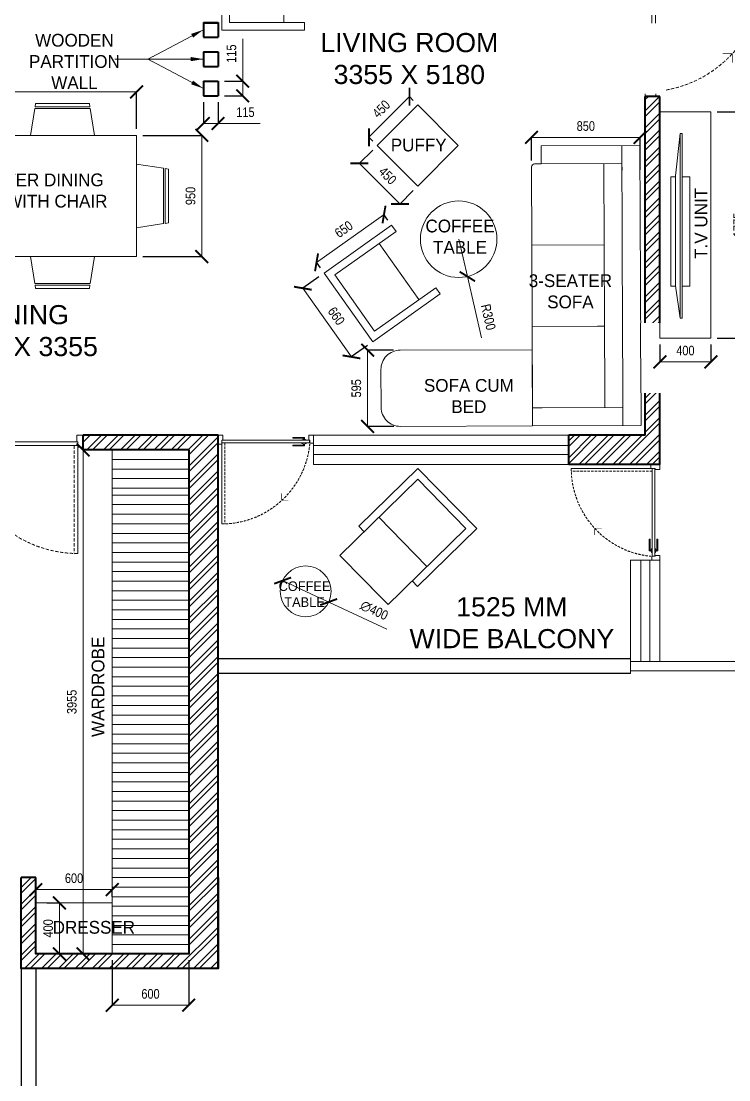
# Model space of a CAD drawing. Header units: millimetres. Extents: x 997936 to 1027636, y 1268519 to 1294901.
# Drawn here: x 1007222 to 1012776, y 1277362 to 1285665 of the extents above; entities that cross this region are included whole.
import ezdxf

# ---------------------------------------------------------------- set-up
doc = ezdxf.new("R2010")
doc.units = ezdxf.units.MM
doc.header["$LTSCALE"] = 500
doc.header["$MEASUREMENT"] = 0
doc.header["$PDMODE"] = 34
doc.header["$PDSIZE"] = 100
doc.linetypes.add('DASHED2', pattern=[0.375, 0.25, -0.125])
for name, color, linetype, lineweight in [('A-Furn', 253, 'Continuous', 0), ('BOUNDARY WALL', 1, 'Continuous', 25), ('dimemsions', 5, 'Continuous', 15), ('DIMENSION', 7, 'Continuous', 0), ('door', 22, 'Continuous', 15), ('HATCH', 255, 'Continuous', 0), ("HATCH'", 252, 'Continuous', 5), ('PL', 221, 'Continuous', 40), ('W-wall', 1, 'Continuous', 40), ('WALLS', 1, 'Continuous', 40), ('window', 150, 'Continuous', 9)]:
    doc.layers.add(name, color=color, linetype=linetype, lineweight=lineweight)
doc.layers.add('grid text', color=7, linetype='Continuous', lineweight=18, true_color=0x000000)
doc.styles.get("Standard").update_dxf_attribs({"font": 'ARIALN.TTF', "height": 75})
doc.dimstyles.new('for electrical conduit', dxfattribs={"dimtxt": 175, "dimasz": 80, "dimexe": 1.25, "dimexo": 50, "dimgap": 50, "dimtad": 1, "dimdec": 0, "dimrnd": 5, "dimtxsty": 'Standard', "dimblk": 'ARCHTICK', "dimcen": 2.5, "dimclrd": 256, "dimadec": 0, "dimazin": 0, "dimtfac": 1, "dimtdec": 0, "dimtmove": 0, "dimatfit": 3, "dimfxl": 0, "dimlwd": -1, "dimarcsym": 0})
pattern_1 = [(45, (-73182.42, 76093.13), (-66.291261, 66.291261), []), (45, (-73138.22, 76093.13), (-66.291261, 66.291261), [])]

# ---------------------------------------------------------------- blocks, each defined once
blk = doc.blocks.new('D-1000')
at = {"color": 8, "linetype": 'DASHED2', "ltscale": 0.2}
for p, q in [((50.5, 899.6), (50.5, 69.9)), ((78.1, 899.6), (78.1, 69.9)), ((868.5, 927.2), (868.5, 932)), ((868.5, 899.6), (868.5, 894.7)), ((885.9, 938.2), (885.9, 947.8)), ((895.4, 938.2), (895.4, 957.4)), ((913, 927.2), (913, 932)), ((913, 899.6), (913, 894.7)), ((50.5, 879.6), (50.5, 69.9)), ((885.9, 888.6), (885.9, 878.9)), ((895.4, 888.6), (895.4, 869.4))]:
    blk.add_line(p, q, dxfattribs=at)
at = {"color": 8, "linetype": 'Continuous', "ltscale": 0.2}
for p, q in [((895.4, 957.4), (775.9, 957.4)), ((775.9, 957.4), (775.9, 947.8)), ((885.9, 947.8), (775.9, 947.8)), ((885.9, 878.9), (775.9, 878.9)), ((775.9, 869.4), (775.9, 878.9)), ((895.4, 869.4), (775.9, 869.4))]:
    blk.add_line(p, q, dxfattribs=at)
blk.add_lwpolyline([(50.5, 927.2), (949.5, 927.2), (949.5, 899.6), (50.5, 899.6)], close=True, dxfattribs=at)
for centre, start, end in [((890.7, 896.7), 57.82034, 122.17966), ((890.7, 930.1), 237.82034, 302.17966)]:
    blk.add_arc(centre, 41.8, start, end, dxfattribs=at)
at = {"color": 8, "linetype": 'DASHED2', "ltscale": 0.2}
blk.add_arc((47.4, 977.4), 907.6, 270.19588, 354.31871, dxfattribs=at)
at = {"layer": 'door', "linetype": 'Continuous', "ltscale": 0.15}
for p, q in [((10, 887.6), (10, 979)), ((10, 979), (59, 979)), ((59, 979), (59, 929.1)), ((990, 979), (941, 979)), ((941, 979), (941, 929.1)), ((990, 897.6), (990, 979)), ((59, 929.1), (49.5, 929.1)), ((49.5, 929.1), (49.5, 887.6)), ((941, 929.1), (950.5, 929.1)), ((950.5, 929.1), (950.5, 897.6)), ((950.5, 897.6), (990, 897.6)), ((49.5, 887.6), (10, 887.6))]:
    blk.add_line(p, q, dxfattribs=at)
at = {"layer": 'door', "ltscale": 0.2, "const_width": 5.56}
blk.add_lwpolyline([(662, 382.9), (662, 309.6), (730.4, 309.6)], dxfattribs=at)
blk = doc.blocks.new('WEHH')
at = {"layer": 'A-Furn'}
blk.add_lwpolyline([(1035496.4, 1215769.3), (1035496.4, 1213992.5), (1035096, 1213992.5), (1035096, 1215769.3)], close=True, dxfattribs=at)
at = {"layer": 'A-Furn', "lineweight": 9}
for points in [[(1035322.8, 1214150.7), (1035322.8, 1215599)], [(1035322.8, 1215259.5), (1035260.4, 1215259.5), (1035260.4, 1214401.4), (1035322.8, 1214401.4)], [(1035372.5, 1214401.4), (1035409.9, 1214401.4), (1035409.9, 1215259.5), (1035372.8, 1215259.5)], [(1035372.5, 1214401.4), (1035409.9, 1214401.4), (1035409.9, 1215259.5), (1035372.8, 1215259.5)]]:
    blk.add_lwpolyline(points, dxfattribs=at)
for points in [[(1035322.8, 1214150.7), (1035337.7, 1214150.7), (1035337.7, 1215599), (1035322.8, 1215599)], [(1035337.7, 1214150.7), (1035372.8, 1214403.7), (1035372.8, 1215266.6), (1035337.7, 1215599)]]:
    blk.add_lwpolyline(points, close=True, dxfattribs=at)
blk = doc.blocks.new('nghfmn')
at = {"layer": 'A-Furn'}
for p, q in [((1018373, 1205508.5), (1017597.8, 1205508.5)), ((1017597.8, 1205508.5), (1017597.8, 1205316.2)), ((1017597.8, 1205508.5), (1017597.8, 1203312.2)), ((1017739.4, 1205508.5), (1017739.4, 1203312.2)), ((1018373, 1205367), (1018373, 1205508.5)), ((1017739.4, 1205367), (1018426.1, 1205367)), ((1017739.4, 1205367), (1018373, 1205367)), ((1017739.4, 1205367), (1017739.4, 1205316.2)), ((1017739.4, 1205367), (1018373, 1205367)), ((1017880.9, 1205367), (1017880.9, 1203453.8)), ((1018373, 1205367), (1018426.1, 1205367)), ((1018373, 1205367), (1018426.1, 1205367)), ((1018373, 1205367), (1018426.1, 1205367)), ((1018449.1, 1205343.9), (1018449.1, 1203483.2)), ((1017880.9, 1204729.3), (1018449.1, 1204729.3)), ((1017880.9, 1204091.5), (1018449.1, 1204091.5)), ((1017740.3, 1203453.8), (1018373.9, 1203453.8)), ((1018373.9, 1203453.8), (1018449.1, 1203453.8)), ((1018449.1, 1203312.2), (1017598.7, 1203312.2))]:
    blk.add_line(p, q, dxfattribs=at)
blk.add_lwpolyline([(1018449.1, 1203909.6), (1019487.1, 1203909.6, -0.414214), (1019637.1, 1203759.6), (1019637.1, 1203462.2, -0.414214), (1019487.1, 1203312.2), (1018449.1, 1203312.2)], format="xyb", close=True, dxfattribs=at)
at = {"layer": 'A-Furn', "extrusion": (0, 0, -1)}
blk.add_ellipse((1018426.1, 1205343.9), major_axis=(23, -0.2), ratio=1, start_param=4.704576, end_param=6.275372, dxfattribs=at)
blk.add_ellipse((1018426.1, 1205343.9), major_axis=(23, -0.2), ratio=1, start_param=4.704576, end_param=6.275372, dxfattribs=at)
blk.add_ellipse((1018426.1, 1205343.9), major_axis=(23, -0.2), ratio=1, start_param=4.704576, end_param=6.275372, dxfattribs=at)
at = {"layer": 'A-Furn'}
blk.add_ellipse((1018426.1, 1205343.9), major_axis=(23, -0.6), ratio=1, start_param=0.02811, end_param=1.598906, dxfattribs=at)
blk = doc.blocks.new('Dining Set - 36 x 72 in.')
at = {"linetype": 'Continuous', "lineweight": 20}
for p, q in [((-22.2343, 26.00059), (-23.4847, 17.99762)), ((-22.2304, 26), (-5.7608, 26)), ((-22, 27.5), (-22.1562, 26.50042)), ((-5.8416, 26.5), (-22.1534, 26.5)), ((-22, 27.5), (-6, 27.5)), ((-5.8437, 26.49966), (-6, 27.5)), ((-4.5152, 17.99762), (-5.7655, 25.99926)), ((5.7657, 26.00059), (4.5153, 17.99762)), ((5.7696, 26), (22.2392, 26)), ((6, 27.5), (5.8438, 26.50042)), ((22.1584, 26.5), (5.8466, 26.5)), ((6, 27.5), (22, 27.5)), ((22.1563, 26.49966), (22, 27.5)), ((23.4848, 17.99762), (22.2345, 25.99926)), ((36, 18), (-36, 18)), ((-36, 18), (-36, -18)), ((36, -18), (36, 18)), ((-44.0006, 8.23428), (-35.9976, 9.48474)), ((44.0006, 8.23428), (35.9976, 9.48474)), ((-45.5, 8), (-44.5004, 8.15617)), ((-45.5, 8), (-45.5, -8)), ((-44.5, -8.15843), (-44.5, 8.15338)), ((-44, 8.23041), (-44, -8.23915)), ((44, 8.23041), (44, -8.23915)), ((44.5, -8.15843), (44.5, 8.15338)), ((45.5, 8), (44.5005, 8.15617)), ((45.5, 8), (45.5, -8)), ((-44.4997, -8.15631), (-45.5, -8)), ((-35.9976, -9.48476), (-43.9993, -8.2345)), ((35.9976, -9.48476), (43.9993, -8.2345)), ((44.4997, -8.15631), (45.5, -8)), ((-36, -18), (36, -18)), ((-22.2343, -26.0006), (-23.4847, -17.99762)), ((-4.5152, -17.99762), (-5.7655, -25.99928)), ((5.7657, -26.0006), (4.5153, -17.99762)), ((23.4848, -17.99762), (22.2345, -25.99928)), ((-22.2304, -26), (-5.7608, -26)), ((-22, -27.5), (-22.1562, -26.50044)), ((-5.8416, -26.5), (-22.1534, -26.5)), ((-22, -27.5), (-6, -27.5)), ((-5.8437, -26.49967), (-6, -27.5)), ((5.7696, -26), (22.2392, -26)), ((6, -27.5), (5.8438, -26.50044)), ((22.1584, -26.5), (5.8466, -26.5)), ((6, -27.5), (22, -27.5)), ((22.1563, -26.49967), (22, -27.5))]:
    blk.add_line(p, q, dxfattribs=at)
blk = doc.blocks.new('rtyedyed')
at = {"layer": 'A-Furn'}
blk.add_line((1709486.8, -363811.5), (1709236.8, -364290.1), dxfattribs=at)
blk.add_lwpolyline([(1709630.4, -363886.5), (1709658.2, -363833.3), (1709082.9, -363532.9), (1708777.4, -364117.9), (1709352.6, -364418.3), (1709380.4, -364365.1)], dxfattribs=at)
blk.add_lwpolyline([(1709865.3, -364009.2), (1709108.4, -363613.8), (1708858.4, -364092.5), (1709615.3, -364487.8)], close=True, dxfattribs=at)
blk = doc.blocks.new('REE')
at = {"layer": "HATCH'", "ltscale": 200}
h = blk.add_hatch(dxfattribs=at)
h.set_pattern_fill('ANSI31', color=256, scale=600, angle=135, style=0)
h.set_pattern_definition([(90, (1896348.1, -72159.11), (75, 5e-15), [])])
h.paths.add_polyline_path([(1081719.2, 1202256.7), (1080519.2, 1202256.7), (1080519.2, 1202856.7), (1081719.2, 1202856.7)])
blk.add_line((1080519.2, 1202856.7), (1081719.2, 1202856.7), dxfattribs=at)
blk = doc.blocks.new('_ArchTick')
at = {"layer": 'W-wall', "color": 0, "lineweight": 70, "const_width": 0.15}
blk.add_lwpolyline([(-0.5, -0.5), (0.5, 0.5)], dxfattribs=at)
blk = doc.blocks.new('*D537')
at = {"layer": 'Defpoints', "color": 0}
for p in [(1007708, 1282302.6), (1007936.8, 1282302.6), (1007936.8, 1278349.8)]:
    blk.add_point(p, dxfattribs=at)
at = {"layer": 'DIMENSION', "color": 0, "lineweight": -2}
for p, q in [((1007886.8, 1282302.6), (1007706.8, 1282302.6)), ((1007886.8, 1278349.8), (1007706.8, 1278349.8))]:
    blk.add_line(p, q, dxfattribs=at)
at = {"layer": 'DIMENSION'}
blk.add_line((1007708, 1278349.8), (1007708, 1282302.6), dxfattribs=at)
at = {"layer": 'DIMENSION', "xscale": 100, "yscale": 100, "zscale": 100}
for p, rotation in [((1007708, 1282302.6), 90), ((1007708, 1278349.8), 270)]:
    blk.add_blockref('_ArchTick', p, dxfattribs=dict(at, rotation=rotation))
at = {"layer": 'DIMENSION', "color": 0, "insert": (1007619.7, 1280326.2), "char_height": 75, "attachment_point": 5, "rotation": 90}
blk.add_mtext('3955', dxfattribs=at)
blk = doc.blocks.new('*D538')
at = {"layer": 'Defpoints', "color": 0}
for p in [(1007936.8, 1278349.8), (1008536.8, 1278349.8), (1008536.8, 1277947.1)]:
    blk.add_point(p, dxfattribs=at)
at = {"layer": 'DIMENSION', "color": 0, "lineweight": -2}
for p, q in [((1007936.8, 1278299.8), (1007936.8, 1277945.9)), ((1008536.8, 1278299.8), (1008536.8, 1277945.9))]:
    blk.add_line(p, q, dxfattribs=at)
at = {"layer": 'DIMENSION'}
blk.add_line((1007936.8, 1277947.1), (1008536.8, 1277947.1), dxfattribs=at)
at = {"layer": 'DIMENSION', "xscale": 100, "yscale": 100, "zscale": 100, "rotation": 180}
blk.add_blockref('_ArchTick', (1007936.8, 1277947.1), dxfattribs=at)
at = {"layer": 'DIMENSION', "xscale": 100, "yscale": 100, "zscale": 100}
blk.add_blockref('_ArchTick', (1008536.8, 1277947.1), dxfattribs=at)
at = {"layer": 'DIMENSION', "color": 0, "insert": (1008236.8, 1278035.4), "char_height": 75, "attachment_point": 5}
blk.add_mtext('600', dxfattribs=at)
blk = doc.blocks.new('*D494')
at = {"layer": 'Defpoints', "color": 0}
for p in [(1008127.1, 1285110.6), (1006226.3, 1284769.8), (1008127.1, 1284769.8)]:
    blk.add_point(p, dxfattribs=at)
at = {"layer": 'DIMENSION', "color": 0, "lineweight": -2}
for p, q in [((1006226.3, 1284819.8), (1006226.3, 1285111.9)), ((1008127.1, 1284819.8), (1008127.1, 1285111.9))]:
    blk.add_line(p, q, dxfattribs=at)
at = {"layer": 'DIMENSION'}
blk.add_line((1006226.3, 1285110.6), (1008127.1, 1285110.6), dxfattribs=at)
at = {"layer": 'DIMENSION', "xscale": 100, "yscale": 100, "zscale": 100, "rotation": 180}
blk.add_blockref('_ArchTick', (1006226.3, 1285110.6), dxfattribs=at)
at = {"layer": 'DIMENSION', "xscale": 100, "yscale": 100, "zscale": 100}
blk.add_blockref('_ArchTick', (1008127.1, 1285110.6), dxfattribs=at)
at = {"layer": 'DIMENSION', "color": 0, "insert": (1006927.6, 1285198.9), "char_height": 75, "attachment_point": 5}
blk.add_mtext('1900', dxfattribs=at)
blk = doc.blocks.new('*D495')
at = {"layer": 'Defpoints', "color": 0}
for p in [(1008127.1, 1284769.8), (1008639.6, 1284769.8), (1008127.1, 1283819.4)]:
    blk.add_point(p, dxfattribs=at)
at = {"layer": 'DIMENSION', "color": 0, "lineweight": -2}
for p, q in [((1008177.1, 1284769.8), (1008640.8, 1284769.8)), ((1008177.1, 1283819.4), (1008640.8, 1283819.4))]:
    blk.add_line(p, q, dxfattribs=at)
at = {"layer": 'DIMENSION'}
blk.add_line((1008639.6, 1283819.4), (1008639.6, 1284769.8), dxfattribs=at)
at = {"layer": 'DIMENSION', "xscale": 100, "yscale": 100, "zscale": 100}
for p, rotation in [((1008639.6, 1284769.8), 90), ((1008639.6, 1283819.4), 270)]:
    blk.add_blockref('_ArchTick', p, dxfattribs=dict(at, rotation=rotation))
at = {"layer": 'DIMENSION', "color": 0, "insert": (1008551.3, 1284294.6), "char_height": 75, "attachment_point": 5, "rotation": 90}
blk.add_mtext('950', dxfattribs=at)
blk = doc.blocks.new('*D496')
at = {"layer": 'Defpoints', "color": 0}
for p in [(1009940.6, 1283084.4), (1010194.9, 1283084.4), (1010197.2, 1282487.1)]:
    blk.add_point(p, dxfattribs=at)
at = {"layer": 'DIMENSION', "color": 0, "lineweight": -2}
for p, q in [((1010144.9, 1283084.4), (1009939.3, 1283084.4)), ((1010147.2, 1282487.1), (1009939.3, 1282487.1))]:
    blk.add_line(p, q, dxfattribs=at)
at = {"layer": 'DIMENSION'}
blk.add_line((1009940.6, 1282487.1), (1009940.6, 1283084.4), dxfattribs=at)
at = {"layer": 'DIMENSION', "xscale": 100, "yscale": 100, "zscale": 100}
for p, rotation in [((1009940.6, 1283084.4), 90), ((1009940.6, 1282487.1), 270)]:
    blk.add_blockref('_ArchTick', p, dxfattribs=dict(at, rotation=rotation))
at = {"layer": 'DIMENSION', "color": 0, "insert": (1009852.3, 1282785.7), "char_height": 75, "attachment_point": 5, "rotation": 90}
blk.add_mtext('595', dxfattribs=at)
blk = doc.blocks.new('*D500')
at = {"layer": 'Defpoints', "color": 0}
for p in [(1012234.6, 1283178.4), (1012635, 1283178.4), (1012635, 1282993.1)]:
    blk.add_point(p, dxfattribs=at)
at = {"layer": 'DIMENSION', "color": 0, "lineweight": -2}
for p, q in [((1012234.6, 1283128.4), (1012234.6, 1282991.9)), ((1012635, 1283128.4), (1012635, 1282991.9))]:
    blk.add_line(p, q, dxfattribs=at)
at = {"layer": 'DIMENSION'}
blk.add_line((1012234.6, 1282993.1), (1012635, 1282993.1), dxfattribs=at)
at = {"layer": 'DIMENSION', "xscale": 100, "yscale": 100, "zscale": 100, "rotation": 180}
blk.add_blockref('_ArchTick', (1012234.6, 1282993.1), dxfattribs=at)
at = {"layer": 'DIMENSION', "xscale": 100, "yscale": 100, "zscale": 100}
blk.add_blockref('_ArchTick', (1012635, 1282993.1), dxfattribs=at)
at = {"layer": 'DIMENSION', "color": 0, "insert": (1012434.8, 1283081.4), "char_height": 75, "attachment_point": 5}
blk.add_mtext('400', dxfattribs=at)
blk = doc.blocks.new('*D501')
at = {"layer": 'Defpoints', "color": 0}
for p in [(1012635, 1284955.2), (1012937.1, 1284955.2), (1012635, 1283178.4)]:
    blk.add_point(p, dxfattribs=at)
at = {"layer": 'DIMENSION', "color": 0, "lineweight": -2}
for p, q in [((1012685, 1284955.2), (1012938.3, 1284955.2)), ((1012685, 1283178.4), (1012938.3, 1283178.4))]:
    blk.add_line(p, q, dxfattribs=at)
at = {"layer": 'DIMENSION'}
blk.add_line((1012937.1, 1283178.4), (1012937.1, 1284955.2), dxfattribs=at)
at = {"layer": 'DIMENSION', "xscale": 100, "yscale": 100, "zscale": 100}
for p, rotation in [((1012937.1, 1284955.2), 90), ((1012937.1, 1283178.4), 270)]:
    blk.add_blockref('_ArchTick', p, dxfattribs=dict(at, rotation=rotation))
at = {"layer": 'DIMENSION', "color": 0, "insert": (1012848.8, 1284066.8), "char_height": 75, "attachment_point": 5, "rotation": 90}
blk.add_mtext('1775', dxfattribs=at)
blk = doc.blocks.new('*D503')
at = {"layer": 'Defpoints', "color": 0}
for p in [(1012078.9, 1284754.1), (1011227.5, 1284522.7), (1012078.9, 1284498.3)]:
    blk.add_point(p, dxfattribs=at)
at = {"layer": 'DIMENSION', "color": 0, "lineweight": -2}
for p, q in [((1011227.5, 1284572.7), (1011227.5, 1284755.4)), ((1012078.9, 1284548.3), (1012078.9, 1284755.4))]:
    blk.add_line(p, q, dxfattribs=at)
at = {"layer": 'DIMENSION'}
blk.add_line((1011227.5, 1284754.1), (1012078.9, 1284754.1), dxfattribs=at)
at = {"layer": 'DIMENSION', "xscale": 100, "yscale": 100, "zscale": 100, "rotation": 180}
blk.add_blockref('_ArchTick', (1011227.5, 1284754.1), dxfattribs=at)
at = {"layer": 'DIMENSION', "xscale": 100, "yscale": 100, "zscale": 100}
blk.add_blockref('_ArchTick', (1012078.9, 1284754.1), dxfattribs=at)
at = {"layer": 'DIMENSION', "color": 0, "insert": (1011653.2, 1284842.4), "char_height": 75, "attachment_point": 5}
blk.add_mtext('850', dxfattribs=at)
blk = doc.blocks.new('*D505')
at = {"layer": 'Defpoints', "color": 0}
for p in [(1009274, 1281277.4), (1009635.3, 1281109.5)]:
    blk.add_point(p, dxfattribs=at)
at = {"layer": 'DIMENSION'}
for p in [(1009274, 1281277.4), (1010090.8, 1280897.8)]:
    blk.add_line(p, (1009635.3, 1281109.5), dxfattribs=at)
at = {"layer": 'DIMENSION', "xscale": 100, "yscale": 100, "zscale": 100}
for p, rotation in [((1009274, 1281277.4), 335.0755906004091), ((1009635.3, 1281109.5), 155.0755906004091)]:
    blk.add_blockref('_ArchTick', p, dxfattribs=dict(at, rotation=rotation))
at = {"layer": 'DIMENSION', "color": 0, "insert": (1009991.8, 1281043.5), "char_height": 75, "attachment_point": 5, "rotation": 335.07559}
blk.add_mtext('∅400', dxfattribs=at)
blk = doc.blocks.new('*D540')
at = {"layer": 'Defpoints', "color": 0}
for p in [(1010655.5, 1283955.1), (1010723.5, 1283662.9)]:
    blk.add_point(p, dxfattribs=at)
at = {"layer": 'DIMENSION'}
for p in [(1010655.5, 1283955.1), (1010835.5, 1283181.2)]:
    blk.add_line(p, (1010723.5, 1283662.9), dxfattribs=at)
at = {"layer": 'DIMENSION', "xscale": 100, "yscale": 100, "zscale": 100, "rotation": 103.0981979596733}
blk.add_blockref('_ArchTick', (1010723.5, 1283662.9), dxfattribs=at)
at = {"layer": 'DIMENSION', "color": 0, "insert": (1010888.1, 1283344.7), "char_height": 75, "attachment_point": 5, "rotation": 283.0982}
blk.add_mtext('R300', dxfattribs=at)
blk = doc.blocks.new('*D543')
at = {"layer": 'Defpoints', "color": 0}
for p in [(1007936.8, 1278854.1), (1007336.8, 1278749.8), (1007936.8, 1278749.8)]:
    blk.add_point(p, dxfattribs=at)
at = {"layer": 'DIMENSION', "color": 0, "lineweight": -2}
for p, q in [((1007336.8, 1278799.8), (1007336.8, 1278855.4)), ((1007936.8, 1278799.8), (1007936.8, 1278855.4))]:
    blk.add_line(p, q, dxfattribs=at)
at = {"layer": 'DIMENSION'}
blk.add_line((1007336.8, 1278854.1), (1007936.8, 1278854.1), dxfattribs=at)
at = {"layer": 'DIMENSION', "xscale": 100, "yscale": 100, "zscale": 100, "rotation": 180}
blk.add_blockref('_ArchTick', (1007336.8, 1278854.1), dxfattribs=at)
at = {"layer": 'DIMENSION', "xscale": 100, "yscale": 100, "zscale": 100}
blk.add_blockref('_ArchTick', (1007936.8, 1278854.1), dxfattribs=at)
at = {"layer": 'DIMENSION', "color": 0, "insert": (1007636.8, 1278942.4), "char_height": 75, "attachment_point": 5}
blk.add_mtext('600', dxfattribs=at)
blk = doc.blocks.new('*D519')
at = {"layer": 'Defpoints', "color": 0}
for p in [(1007372.8, 1278749.8), (1007522, 1278749.8), (1007372.8, 1278349.8)]:
    blk.add_point(p, dxfattribs=at)
at = {"layer": 'DIMENSION', "color": 0, "lineweight": -2}
for p, q in [((1007422.8, 1278749.8), (1007523.3, 1278749.8)), ((1007422.8, 1278349.8), (1007523.3, 1278349.8))]:
    blk.add_line(p, q, dxfattribs=at)
at = {"layer": 'DIMENSION'}
blk.add_line((1007522, 1278349.8), (1007522, 1278749.8), dxfattribs=at)
at = {"layer": 'DIMENSION', "xscale": 100, "yscale": 100, "zscale": 100}
for p, rotation in [((1007522, 1278749.8), 90), ((1007522, 1278349.8), 270)]:
    blk.add_blockref('_ArchTick', p, dxfattribs=dict(at, rotation=rotation))
at = {"layer": 'DIMENSION', "color": 0, "insert": (1007433.7, 1278549.8), "char_height": 75, "attachment_point": 5, "rotation": 90}
blk.add_mtext('400', dxfattribs=at)
blk = doc.blocks.new('TRTYJ')
at = {"layer": 'A-Furn'}
blk.add_line((1082420.6, 1210416.1), (1082732.7, 1209975.4), dxfattribs=at)
for points in [[(1082552.8, 1210509.7), (1082518.1, 1210558.7), (1081988.5, 1210183.6), (1082370, 1209645), (1082899.6, 1210020.1), (1082864.9, 1210069)], [(1082552.8, 1210509.7), (1082072.2, 1210169.3), (1082384.3, 1209728.6), (1082864.9, 1210069)]]:
    blk.add_lwpolyline(points, dxfattribs=at)
blk = doc.blocks.new('*D547')
at = {"layer": 'Defpoints', "color": 0}
for p in [(1008766.8, 1285195.4), (1008960.6, 1285195.4), (1008766.8, 1285080.4)]:
    blk.add_point(p, dxfattribs=at)
at = {"layer": 'DIMENSION'}
for p, q in [((1008960.6, 1285195.4), (1008960.6, 1285526)), ((1008960.6, 1285080.4), (1008960.6, 1285195.4))]:
    blk.add_line(p, q, dxfattribs=at)
at = {"layer": 'DIMENSION', "color": 0, "lineweight": -2}
for p, q in [((1008816.8, 1285195.4), (1008961.8, 1285195.4)), ((1008816.8, 1285080.4), (1008961.8, 1285080.4))]:
    blk.add_line(p, q, dxfattribs=at)
at = {"layer": 'DIMENSION', "xscale": 100, "yscale": 100, "zscale": 100}
for p, rotation in [((1008960.6, 1285195.4), 90), ((1008960.6, 1285080.4), 270)]:
    blk.add_blockref('_ArchTick', p, dxfattribs=dict(at, rotation=rotation))
at = {"layer": 'DIMENSION', "color": 0, "insert": (1008872.3, 1285410.7), "char_height": 75, "attachment_point": 5, "rotation": 90}
blk.add_mtext('115', dxfattribs=at)
blk = doc.blocks.new('*D548')
at = {"layer": 'Defpoints', "color": 0}
for p in [(1008651.8, 1285080.4), (1008766.8, 1285080.4), (1008766.8, 1284863.1)]:
    blk.add_point(p, dxfattribs=at)
at = {"layer": 'DIMENSION', "color": 0, "lineweight": -2}
for p, q in [((1008651.8, 1285030.4), (1008651.8, 1284861.9)), ((1008766.8, 1285030.4), (1008766.8, 1284861.9))]:
    blk.add_line(p, q, dxfattribs=at)
at = {"layer": 'DIMENSION'}
for p, q in [((1008651.8, 1284863.1), (1008766.8, 1284863.1)), ((1008766.8, 1284863.1), (1009097.4, 1284863.1))]:
    blk.add_line(p, q, dxfattribs=at)
at = {"layer": 'DIMENSION', "xscale": 100, "yscale": 100, "zscale": 100, "rotation": 180}
blk.add_blockref('_ArchTick', (1008651.8, 1284863.1), dxfattribs=at)
at = {"layer": 'DIMENSION', "xscale": 100, "yscale": 100, "zscale": 100}
blk.add_blockref('_ArchTick', (1008766.8, 1284863.1), dxfattribs=at)
at = {"layer": 'DIMENSION', "color": 0, "insert": (1008982.1, 1284951.4), "char_height": 75, "attachment_point": 5}
blk.add_mtext('115', dxfattribs=at)
blk = doc.blocks.new('*D526')
at = {"layer": 'Defpoints', "color": 0}
for p in [(1010069.4, 1284148.8), (1010129.2, 1284064.4), (1009599.6, 1283689.4)]:
    blk.add_point(p, dxfattribs=at)
at = {"layer": 'DIMENSION'}
blk.add_line((1009539.9, 1283773.7), (1010069.4, 1284148.8), dxfattribs=at)
at = {"layer": 'DIMENSION', "color": 0, "lineweight": -2}
for p, q in [((1010100.3, 1284105.2), (1010068.7, 1284149.8)), ((1009570.7, 1283730.2), (1009539.1, 1283774.7))]:
    blk.add_line(p, q, dxfattribs=at)
at = {"layer": 'DIMENSION', "xscale": 100, "yscale": 100, "zscale": 100}
for p, rotation in [((1010069.4, 1284148.8), 35.30940602370663), ((1009539.9, 1283773.7), 215.3094060237066)]:
    blk.add_blockref('_ArchTick', p, dxfattribs=dict(at, rotation=rotation))
at = {"layer": 'DIMENSION', "color": 0, "insert": (1009753.6, 1284033.3), "char_height": 75, "attachment_point": 5, "rotation": 35.30941}
blk.add_mtext('650', dxfattribs=at)
blk = doc.blocks.new('*D527')
at = {"layer": 'Defpoints', "color": 0}
for p in [(1009599.6, 1283689.4), (1009981.1, 1283150.8), (1009813.7, 1283032.2)]:
    blk.add_point(p, dxfattribs=at)
at = {"layer": 'DIMENSION', "color": 0, "lineweight": -2}
for p, q in [((1009558.8, 1283660.5), (1009431.2, 1283570.1)), ((1009940.3, 1283121.9), (1009812.7, 1283031.5))]:
    blk.add_line(p, q, dxfattribs=at)
at = {"layer": 'DIMENSION'}
blk.add_line((1009432.2, 1283570.8), (1009813.7, 1283032.2), dxfattribs=at)
at = {"layer": 'DIMENSION', "xscale": 100, "yscale": 100, "zscale": 100}
for p, rotation in [((1009432.2, 1283570.8), 125.3094060248418), ((1009813.7, 1283032.2), 305.3094060248418)]:
    blk.add_blockref('_ArchTick', p, dxfattribs=dict(at, rotation=rotation))
at = {"layer": 'DIMENSION', "color": 0, "insert": (1009695, 1283352.5), "char_height": 75, "attachment_point": 5, "rotation": 305.30941}
blk.add_mtext('660', dxfattribs=at)
blk = doc.blocks.new('*D553')
at = {"layer": 'Defpoints', "color": 0}
for p in [(1010016.3, 1284689.8), (1010334.5, 1284371.6), (1010194.9, 1284232)]:
    blk.add_point(p, dxfattribs=at)
at = {"layer": 'DIMENSION', "color": 0, "lineweight": -2}
for p, q in [((1009980.9, 1284654.5), (1009875.8, 1284549.3)), ((1010299.1, 1284336.3), (1010194, 1284231.1))]:
    blk.add_line(p, q, dxfattribs=at)
at = {"layer": 'DIMENSION'}
blk.add_line((1009876.7, 1284550.2), (1010194.9, 1284232), dxfattribs=at)
at = {"layer": 'DIMENSION', "xscale": 100, "yscale": 100, "zscale": 100}
for p, rotation in [((1009876.7, 1284550.2), 134.999999999979), ((1010194.9, 1284232), 314.999999999979)]:
    blk.add_blockref('_ArchTick', p, dxfattribs=dict(at, rotation=rotation))
at = {"layer": 'DIMENSION', "color": 0, "insert": (1010098.2, 1284453.6), "char_height": 75, "attachment_point": 5, "rotation": 315}
blk.add_mtext('450', dxfattribs=at)
blk = doc.blocks.new('*D554')
at = {"layer": 'Defpoints', "color": 0}
for p in [(1010269.2, 1285073.3), (1010334.5, 1285008), (1010016.3, 1284689.8)]:
    blk.add_point(p, dxfattribs=at)
at = {"layer": 'DIMENSION', "color": 0, "lineweight": -2}
for p, q in [((1010299.1, 1285043.4), (1010268.3, 1285074.2)), ((1009980.9, 1284725.2), (1009950.1, 1284756))]:
    blk.add_line(p, q, dxfattribs=at)
at = {"layer": 'DIMENSION'}
blk.add_line((1009951, 1284755.1), (1010269.2, 1285073.3), dxfattribs=at)
at = {"layer": 'DIMENSION', "xscale": 100, "yscale": 100, "zscale": 100}
for p, rotation in [((1010269.2, 1285073.3), 45), ((1009951, 1284755.1), 225)]:
    blk.add_blockref('_ArchTick', p, dxfattribs=dict(at, rotation=rotation))
at = {"layer": 'DIMENSION', "color": 0, "insert": (1010047.7, 1284976.6), "char_height": 75, "attachment_point": 5, "rotation": 45}
blk.add_mtext('450', dxfattribs=at)
blk = doc.blocks.new('SD')
at = {"layer": 'A-Furn'}
for p, q in [((1081119.2, 1206134.5), (1081719.2, 1206134.5)), ((1081119.2, 1206059.5), (1081719.2, 1206059.5)), ((1081119.2, 1205984.5), (1081719.2, 1205984.5)), ((1081119.2, 1205909.5), (1081719.2, 1205909.5))]:
    blk.add_line(p, q, dxfattribs=at)

msp = doc.modelspace()

# ---------------------------------------------------------------- hatches: boundary and pattern name
at = {"lineweight": 0, "ltscale": 200}
h = msp.add_hatch(dxfattribs=at)
h.set_pattern_fill('ANSI32', color=256, scale=250, style=0)
h.set_pattern_definition(pattern_1)
h.paths.add_polyline_path([(1012119.6, 1282187.6), (1012234.6, 1282187.6), (1012234.6, 1285075.2), (1012119.6, 1285075.2), (1012119.6, 1282417.6), (1011519.6, 1282417.6), (1011519.6, 1282187.6)])

# ---------------------------------------------------------------- linework, layer by layer
at = {"color": 65, "lineweight": 20, "ltscale": 200}
msp.add_line((1012004.6, 1280568.6), (1014100, 1280568.6), dxfattribs=at)
at = {"lineweight": 0}
msp.add_line((1007936.8, 1278749.8), (1007336.8, 1278749.8), dxfattribs=at)
at = {"layer": 'A-Furn'}
msp.add_lwpolyline([(1010652.7, 1284689.8), (1010334.5, 1284371.6), (1010016.3, 1284689.8), (1010334.5, 1285008), (1010652.7, 1284689.8)], dxfattribs=at)
msp.add_circle((1010655.5, 1283955.1), 300, dxfattribs=at)
at = {"layer": 'BOUNDARY WALL'}
for points in [[(1012004.6, 1280548.6), (1008766.8, 1280548.6)], [(1007336.8, 1278234.8), (1007336.8, 1277080.8), (1002235.4, 1277080.8), (1002235.4, 1278719.8)], [(1007336.8, 1278234.8), (1007336.8, 1277080.8), (1002235.4, 1277080.8), (1002235.4, 1278719.8)], [(1007221.8, 1278234.8), (1007221.8, 1277195.8), (1002350.4, 1277195.8), (1002350.4, 1278719.8)]]:
    msp.add_lwpolyline(points, dxfattribs=at)
at = {"layer": 'WALLS', "ltscale": 200}
for p, q in [((1012119.6, 1282417.6), (1012119.6, 1285075.2)), ((1012234.6, 1285075.2), (1012119.6, 1285075.2)), ((1012234.6, 1282187.6), (1012234.6, 1285075.2)), ((1008766.8, 1282417.6), (1007708, 1282417.6)), ((1008766.8, 1278234.8), (1008766.8, 1282417.6)), ((1011519.6, 1282187.6), (1011519.6, 1282417.6)), ((1012119.6, 1282417.6), (1011519.6, 1282417.6)), ((1008536.8, 1282302.6), (1008536.8, 1278949.8)), ((1012234.6, 1282187.6), (1011519.6, 1282187.6)), ((1007336.8, 1278949.8), (1007221.8, 1278949.8)), ((1007663, 1278349.8), (1007336.8, 1278349.8))]:
    msp.add_line(p, q, dxfattribs=at)
for points in [[(1008536.8, 1279179.8), (1008536.8, 1278349.8), (1007336.8, 1278349.8), (1007336.8, 1278949.8)], [(1008766.8, 1278949.8), (1008766.8, 1278234.8), (1007221.8, 1278234.8), (1007221.8, 1278949.8)]]:
    msp.add_lwpolyline(points, dxfattribs=at)
at = {"layer": 'window', "ltscale": 200}
for points in [[(1009516.8, 1282417.6), (1011519.6, 1282417.6), (1011519.6, 1282187.6), (1009516.8, 1282187.6)], [(1009516.8, 1282337.6), (1011519.6, 1282337.6), (1011519.6, 1282267.6), (1009516.8, 1282267.6)]]:
    msp.add_lwpolyline(points, close=True, dxfattribs=at)
msp.add_lwpolyline([(1009516.8, 1282187.6), (1009516.8, 1282417.6)], dxfattribs=at)

# ---------------------------------------------------------------- block references
at = {"lineweight": 0}
msp.add_blockref('TRTYJ', (-72388.9, 73505.8), dxfattribs=at)
at = {"layer": 'HATCH', "xscale": 26.39999999990687, "yscale": 26.39999999990687, "zscale": 26.4}
msp.add_blockref('Dining Set - 36 x 72 in.', (1007176.7, 1284294.6), dxfattribs=at)
at = {"layer": 'WALLS', "rotation": 90}
for p in [(2210793.5, 199030.6), (2210793.5, 197830.6)]:
    msp.add_blockref('REE', p, dxfattribs=at)
at = {"layer": 'window', "ltscale": 200}
for p, xscale, yscale, zscale, rotation in [((1013118.5, 1286085.4), -1.020336082205176, 1.020336083136499, 1.020336082378919, 90), ((1011485.4, 1282195.3), 0.7653061226010323, 0.7653061230666935, 0.7653061226714246, 270)]:
    msp.add_blockref('D-1000', p, dxfattribs=dict(at, xscale=xscale, yscale=yscale, zscale=zscale, rotation=rotation))
at = {"layer": 'window', "ltscale": 200, "xscale": 0.7653061226010323, "yscale": 0.7653061230666935, "zscale": 0.7653061226714246}
msp.add_blockref('D-1000', (1008759.2, 1281668.4), dxfattribs=at)

# ---------------------------------------------------------------- texts
at = {"layer": 'DIMENSION', "char_height": 100, "attachment_point": 2}
for s, insert, width in [('{\\fCentury Gothic|b0|i0|c0|p34;WOODEN PARTITION WALL}', (1007639.8, 1285565.9, 0), 731.051), ('{\\fCentury Gothic|b0|i0|c0|p34;\\PPUFFY}', (1010341.8, 1284910.6, 0), 731.051), ('{\\fCentury Gothic|b0|i0|c0|p34;COFFEE \\PTABLE}', (1010666, 1284108.8), 731.051), ('{\\fCentury Gothic|b0|i0|c0|p34;3-SEATER SOFA}', (1011532.4, 1283679.9, 0), 450), ('{\\fCentury Gothic|b0|i0|c0|p34;SOFA CUM BED}', (1010735.6, 1282858.6), 731.051), ('{\\fCentury Gothic|b0|i0|c0|p34;DRESSER}', (1007792.5, 1278607.9, 0), 731.051)]:
    msp.add_mtext(s, dxfattribs=dict(at, insert=insert, width=width))
at = {"layer": 'DIMENSION', "char_height": 100, "attachment_point": 2, "rotation": 90}
for s, insert, width in [('{\\fCentury Gothic|b0|i0|c0|p34;T.V UNIT}', (1012507.3, 1284079.6), 747.881), ('{\\fCentury Gothic|b0|i0|c0|p34;WARDROBE}', (1007775, 1280444.4), 731.051)]:
    msp.add_mtext(s, dxfattribs=dict(at, insert=insert, width=width))
at = {"layer": 'grid text', "ltscale": 10, "char_height": 150, "width": 3871.847, "attachment_point": 2, "bg_fill": 2}
for s, insert in [('\\A1;{\\fArial|b0|i0|c0|p34;DINING \\P3430 X 3355}', (1007229.7, 1283438.4)), ('\\A1;{\\fArial|b0|i0|c0|p34;BEDROOM-B\\P3660 X 3355}', (1006098.4, 1282230.1)), ('{\\A1;\\fArial|b0|i0|c0|p34;1525 MM \\PWIDE BALCONY}', (1011072.9, 1281147.3))]:
    msp.add_mtext(s, dxfattribs=dict(at, insert=insert))

# ---------------------------------------------------------------- dimensions: what is measured, and where the dimension line sits
at = {"layer": 'DIMENSION'}
dim = msp.add_linear_dim(base=(1008127.1, 1285110.6), p1=(1006226.3, 1284769.8), p2=(1008127.1, 1284769.8), dimstyle='for electrical conduit', override={"dimtxt": 100, "dimasz": 100, "dimfxl": 500, "dimfxlon": 1}, dxfattribs=at)
dim.commit()
dim.dimension.update_dxf_attribs({"geometry": '*D494', "text_midpoint": (1006927.6, 1285110.6), "dimtype": 160})
for base, p1, p2, picture, middle in [((1008639.6, 1284769.8), (1008127.1, 1283819.4), (1008127.1, 1284769.8), '*D495', (1008551.3, 1284294.6)), ((1009940.6, 1283084.4), (1010197.2, 1282487.1), (1010194.9, 1283084.4), '*D496', (1009852.3, 1282785.7))]:
    dim = msp.add_linear_dim(base=base, p1=p1, p2=p2, angle=90, dimstyle='for electrical conduit', override={"dimtxt": 100, "dimasz": 100, "dimfxl": 500, "dimfxlon": 1}, dxfattribs=at)
    dim.commit()
    dim.dimension.update_dxf_attribs({"geometry": picture, "text_midpoint": middle})
for base, p1, p2, picture, middle in [((1012078.9, 1284754.1), (1011227.5, 1284522.7), (1012078.9, 1284498.3), '*D503', (1011653.2, 1284842.4)), ((1007936.8, 1278854.1), (1007336.8, 1278749.8), (1007936.8, 1278749.8), '*D543', (1007636.8, 1278942.4)), ((1008536.8, 1277947.1), (1007936.8, 1278349.8), (1008536.8, 1278349.8), '*D538', (1008236.8, 1278035.4))]:
    dim = msp.add_linear_dim(base=base, p1=p1, p2=p2, dimstyle='for electrical conduit', override={"dimtxt": 100, "dimasz": 100, "dimfxl": 500, "dimfxlon": 1}, dxfattribs=at)
    dim.commit()
    dim.dimension.update_dxf_attribs({"geometry": picture, "text_midpoint": middle})
for base, p1, p2, angle, picture, middle, dimtype in [((1010194.9, 1284232), (1010016.3, 1284689.8), (1010334.5, 1284371.6), 315, '*D553', (1010035.8, 1284391.1), 161), ((1009813.7, 1283032.2), (1009599.6, 1283689.4), (1009981.1, 1283150.8), 305.30941, '*D527', (1009622.9, 1283301.5), 161), ((1007522, 1278749.8), (1007372.8, 1278349.8), (1007372.8, 1278749.8), 90, '*D519', (1007522, 1278549.8), 160)]:
    dim = msp.add_linear_dim(base=base, p1=p1, p2=p2, angle=angle, dimstyle='for electrical conduit', override={"dimtxt": 100, "dimasz": 100, "dimfxl": 500, "dimfxlon": 1}, dxfattribs=at)
    dim.commit()
    dim.dimension.update_dxf_attribs({"geometry": picture, "text_midpoint": middle, "dimtype": dimtype})
dim = msp.add_aligned_dim(p1=(1009599.6, 1283689.4), p2=(1010129.2, 1284064.4), distance=103.3, dimstyle='for electrical conduit', override={"dimtxt": 100, "dimasz": 100, "dimfxl": 500, "dimfxlon": 1}, dxfattribs=at)
dim.commit()
dim.dimension.update_dxf_attribs({"geometry": '*D526', "text_midpoint": (1009753.6, 1284033.3)})
dim = msp.add_radius_dim(center=(1010655.5, 1283955.1), mpoint=(1010723.5, 1283662.9), dimstyle='for electrical conduit', override={"dimtxt": 100, "dimasz": 100, "dimfxl": 500, "dimfxlon": 1}, dxfattribs=at)
dim.commit()
dim.dimension.update_dxf_attribs({"geometry": '*D540', "text_midpoint": (1010888.1, 1283344.7)})

# ---------------------------------------------------------------- next in the draw order: hatches: boundary and pattern name
at = {"lineweight": 0, "ltscale": 200}
h = msp.add_hatch(dxfattribs=at)
h.set_pattern_fill('ANSI32', color=256, scale=250, style=0)
h.set_pattern_definition(pattern_1)
h.paths.add_polyline_path([(1008766.8, 1282417.6), (1007708, 1282417.6), (1007708, 1282302.6), (1008536.8, 1282302.6), (1008536.8, 1278949.8), (1008536.8, 1278349.8), (1007336.8, 1278349.8), (1007336.8, 1278949.8), (1007221.8, 1278949.8), (1007221.8, 1278234.8), (1008766.8, 1278234.8), (1008766.8, 1278949.8)])

# ---------------------------------------------------------------- next in the draw order: linework, layer by layer
msp.add_line((1012004.6, 1280663.6), (1012004.6, 1280548.6), dxfattribs=at)
at = {"color": 65, "lineweight": 20, "ltscale": 200}
msp.add_line((1012004.6, 1280643.6), (1014025, 1280643.6), dxfattribs=at)
at = {"layer": 'A-Furn'}
msp.add_circle((1009454.6, 1281193.4), 199.2, dxfattribs=at)
at = {"layer": 'BOUNDARY WALL'}
msp.add_line((1012004.6, 1280663.6), (1008766.8, 1280663.6), dxfattribs=at)
at = {"layer": "HATCH'", "ltscale": 200}
msp.add_line((1007936.8, 1282302.6), (1007936.8, 1278949.8), dxfattribs=at)
at = {"layer": 'WALLS', "ltscale": 200}
for p, q in [((1007708, 1282302.6), (1007708, 1282417.6)), ((1008536.8, 1282302.6), (1007708, 1282302.6))]:
    msp.add_line(p, q, dxfattribs=at)
at = {"layer": 'window', "ltscale": 200}
for points in [[(1012234.6, 1280643.6), (1012234.6, 1281437.6), (1012004.6, 1281437.6), (1012004.6, 1280663.6)], [(1012154.6, 1280643.6), (1012154.6, 1281437.6), (1012084.6, 1281437.6), (1012084.6, 1280643.6)], [(1012004.6, 1280643.6), (1012234.6, 1280643.6)]]:
    msp.add_lwpolyline(points, dxfattribs=at)

# ---------------------------------------------------------------- next in the draw order: block references
at = {"lineweight": 35, "xscale": -1, "rotation": 16.7708616824001}
msp.add_blockref('rtyedyed', (2541829.5, 2123375), dxfattribs=at)
at = {"layer": 'PL', "color": 181, "lineweight": 40}
msp.add_blockref('SD', (-73182.4, 76093.1), dxfattribs=at)
at = {"layer": 'WALLS', "rotation": 90}
msp.add_blockref('REE', (2210793.5, 200230.6), dxfattribs=at)
at = {"layer": 'window', "ltscale": 200, "xscale": -1.020336082205176, "yscale": 1.020336082903668, "zscale": 1.020336082378919}
msp.add_blockref('D-1000', (1007718.1, 1281418.7), dxfattribs=at)

# ---------------------------------------------------------------- next in the draw order: texts
at = {"layer": 'DIMENSION', "insert": (1007271.2, 1284470.5, 0), "char_height": 100, "width": 1505.05, "attachment_point": 2, "bg_fill": 2}
msp.add_mtext('{\\fCentury Gothic|b0|i0|c0|p34;6- SEATER DINING TABLE WITH CHAIR}', dxfattribs=at)
at = {"layer": 'DIMENSION', "insert": (1009445.9, 1281271.2), "char_height": 75, "width": 450, "attachment_point": 2}
msp.add_mtext('{\\fCentury Gothic|b0|i0|c0|p34;COFFEE \\PTABLE}', dxfattribs=at)
at = {"layer": 'grid text', "ltscale": 10, "char_height": 150, "width": 3871.847, "attachment_point": 2, "bg_fill": 2}
for s, insert in [('\\A1;{\\fArial|b0|i0|c0|p34;LIVING ROOM \\P3355 X 5180}', (1010268.1, 1285572.6)), ('\\A1;{\\fArial|b0|i0|c0|p34;BEDROOM-A\\P3200 X 3660}', (1013753.5, 1283224.1))]:
    msp.add_mtext(s, dxfattribs=dict(at, insert=insert))

# ---------------------------------------------------------------- next in the draw order: dimensions: what is measured, and where the dimension line sits
at = {"layer": 'DIMENSION'}
dim = msp.add_linear_dim(base=(1007708, 1282302.6), p1=(1007936.8, 1278349.8), p2=(1007936.8, 1282302.6), angle=90, dimstyle='for electrical conduit', override={"dimtxt": 100, "dimasz": 100, "dimfxl": 500, "dimfxlon": 1}, dxfattribs=at)
dim.commit()
dim.dimension.update_dxf_attribs({"geometry": '*D537', "text_midpoint": (1007619.7, 1280326.2)})
dim = msp.add_diameter_dim_2p(p1=(1009274, 1281277.4), p2=(1009635.3, 1281109.5), dimstyle='for electrical conduit', override={"dimtxt": 100, "dimasz": 100, "dimfxl": 500, "dimfxlon": 1}, dxfattribs=at)
dim.commit()
dim.dimension.update_dxf_attribs({"geometry": '*D505', "text_midpoint": (1009991.8, 1281043.5)})

# ---------------------------------------------------------------- next in the draw order: linework, layer by layer
at = {"color": 44, "lineweight": 40, "ltscale": 200}
for p, q in [((1008651.8, 1285655.4), (1008766.8, 1285655.4)), ((1008651.8, 1285655.4), (1008651.8, 1285540.4)), ((1008766.8, 1285655.4), (1008766.8, 1285540.4)), ((1008651.8, 1285540.4), (1008766.8, 1285540.4)), ((1008651.8, 1285425.4), (1008766.8, 1285425.4)), ((1008651.8, 1285425.4), (1008651.8, 1285310.4)), ((1008766.8, 1285425.4), (1008766.8, 1285310.4)), ((1008651.8, 1285310.4), (1008766.8, 1285310.4)), ((1008651.8, 1285195.4), (1008766.8, 1285195.4)), ((1008651.8, 1285195.4), (1008651.8, 1285080.4)), ((1008766.8, 1285195.4), (1008766.8, 1285080.4)), ((1008651.8, 1285080.4), (1008766.8, 1285080.4))]:
    msp.add_line(p, q, dxfattribs=at)

# ---------------------------------------------------------------- next in the draw order: block references
at = {"lineweight": 0, "rotation": 324.6341237812488}
msp.add_blockref('TRTYJ', (-573983, 925634.7), dxfattribs=at)
at = {"layer": 'dimemsions', "xscale": -1}
msp.add_blockref('WEHH', (2047731, 69185.9), dxfattribs=at)
at = {"layer": 'WALLS', "ltscale": 200, "xscale": -1, "rotation": 0.2191282239502534}
msp.add_blockref('nghfmn', (2034279, 83082.7), dxfattribs=at)

# ---------------------------------------------------------------- next in the draw order: dimensions: what is measured, and where the dimension line sits
at = {"layer": 'DIMENSION'}
for base, p1, p2, picture, middle in [((1008960.6, 1285195.4), (1008766.8, 1285080.4), (1008766.8, 1285195.4), '*D547', (1008872.3, 1285410.7)), ((1012937.1, 1284955.2), (1012635, 1283178.4), (1012635, 1284955.2), '*D501', (1012848.8, 1284066.8))]:
    dim = msp.add_linear_dim(base=base, p1=p1, p2=p2, angle=90, dimstyle='for electrical conduit', override={"dimtxt": 100, "dimasz": 100, "dimfxl": 500, "dimfxlon": 1}, dxfattribs=at)
    dim.commit()
    dim.dimension.update_dxf_attribs({"geometry": picture, "text_midpoint": middle})
dim = msp.add_linear_dim(base=(1008766.8, 1284863.1), p1=(1008651.8, 1285080.4), p2=(1008766.8, 1285080.4), dimstyle='for electrical conduit', override={"dimtxt": 100, "dimasz": 100, "dimfxl": 500, "dimfxlon": 1}, dxfattribs=at)
dim.commit()
dim.dimension.update_dxf_attribs({"geometry": '*D548', "text_midpoint": (1008982.1, 1284951.4)})
dim = msp.add_aligned_dim(p1=(1010016.3, 1284689.8), p2=(1010334.5, 1285008), distance=92.3, dimstyle='for electrical conduit', override={"dimtxt": 100, "dimasz": 100, "dimfxl": 500, "dimfxlon": 1}, dxfattribs=at)
dim.commit()
dim.dimension.update_dxf_attribs({"geometry": '*D554', "text_midpoint": (1010047.7, 1284976.6)})
dim = msp.add_linear_dim(base=(1012635, 1282993.1), p1=(1012234.6, 1283178.4), p2=(1012635, 1283178.4), dimstyle='for electrical conduit', override={"dimtxt": 100, "dimasz": 100, "dimfxl": 500, "dimfxlon": 1}, dxfattribs=at)
dim.commit()
dim.dimension.update_dxf_attribs({"geometry": '*D500', "text_midpoint": (1012434.8, 1282993.1), "dimtype": 160})

# ---------------------------------------------------------------- next in the draw order: leaders
for points in [[(1008651.8, 1285597.9), (1008216.1, 1285367.9)], [(1008651.8, 1285137.9), (1008216.1, 1285367.9), (1007957.1, 1285367.9)], [(1008651.8, 1285367.9), (1008130.1, 1285367.9)]]:
    msp.add_leader(points, dimstyle='for electrical conduit', override={"dimtxt": 100, "dimasz": 100, "dimfxl": 500, "dimfxlon": 1}, dxfattribs=at)

doc.saveas('drawing.dxf')
